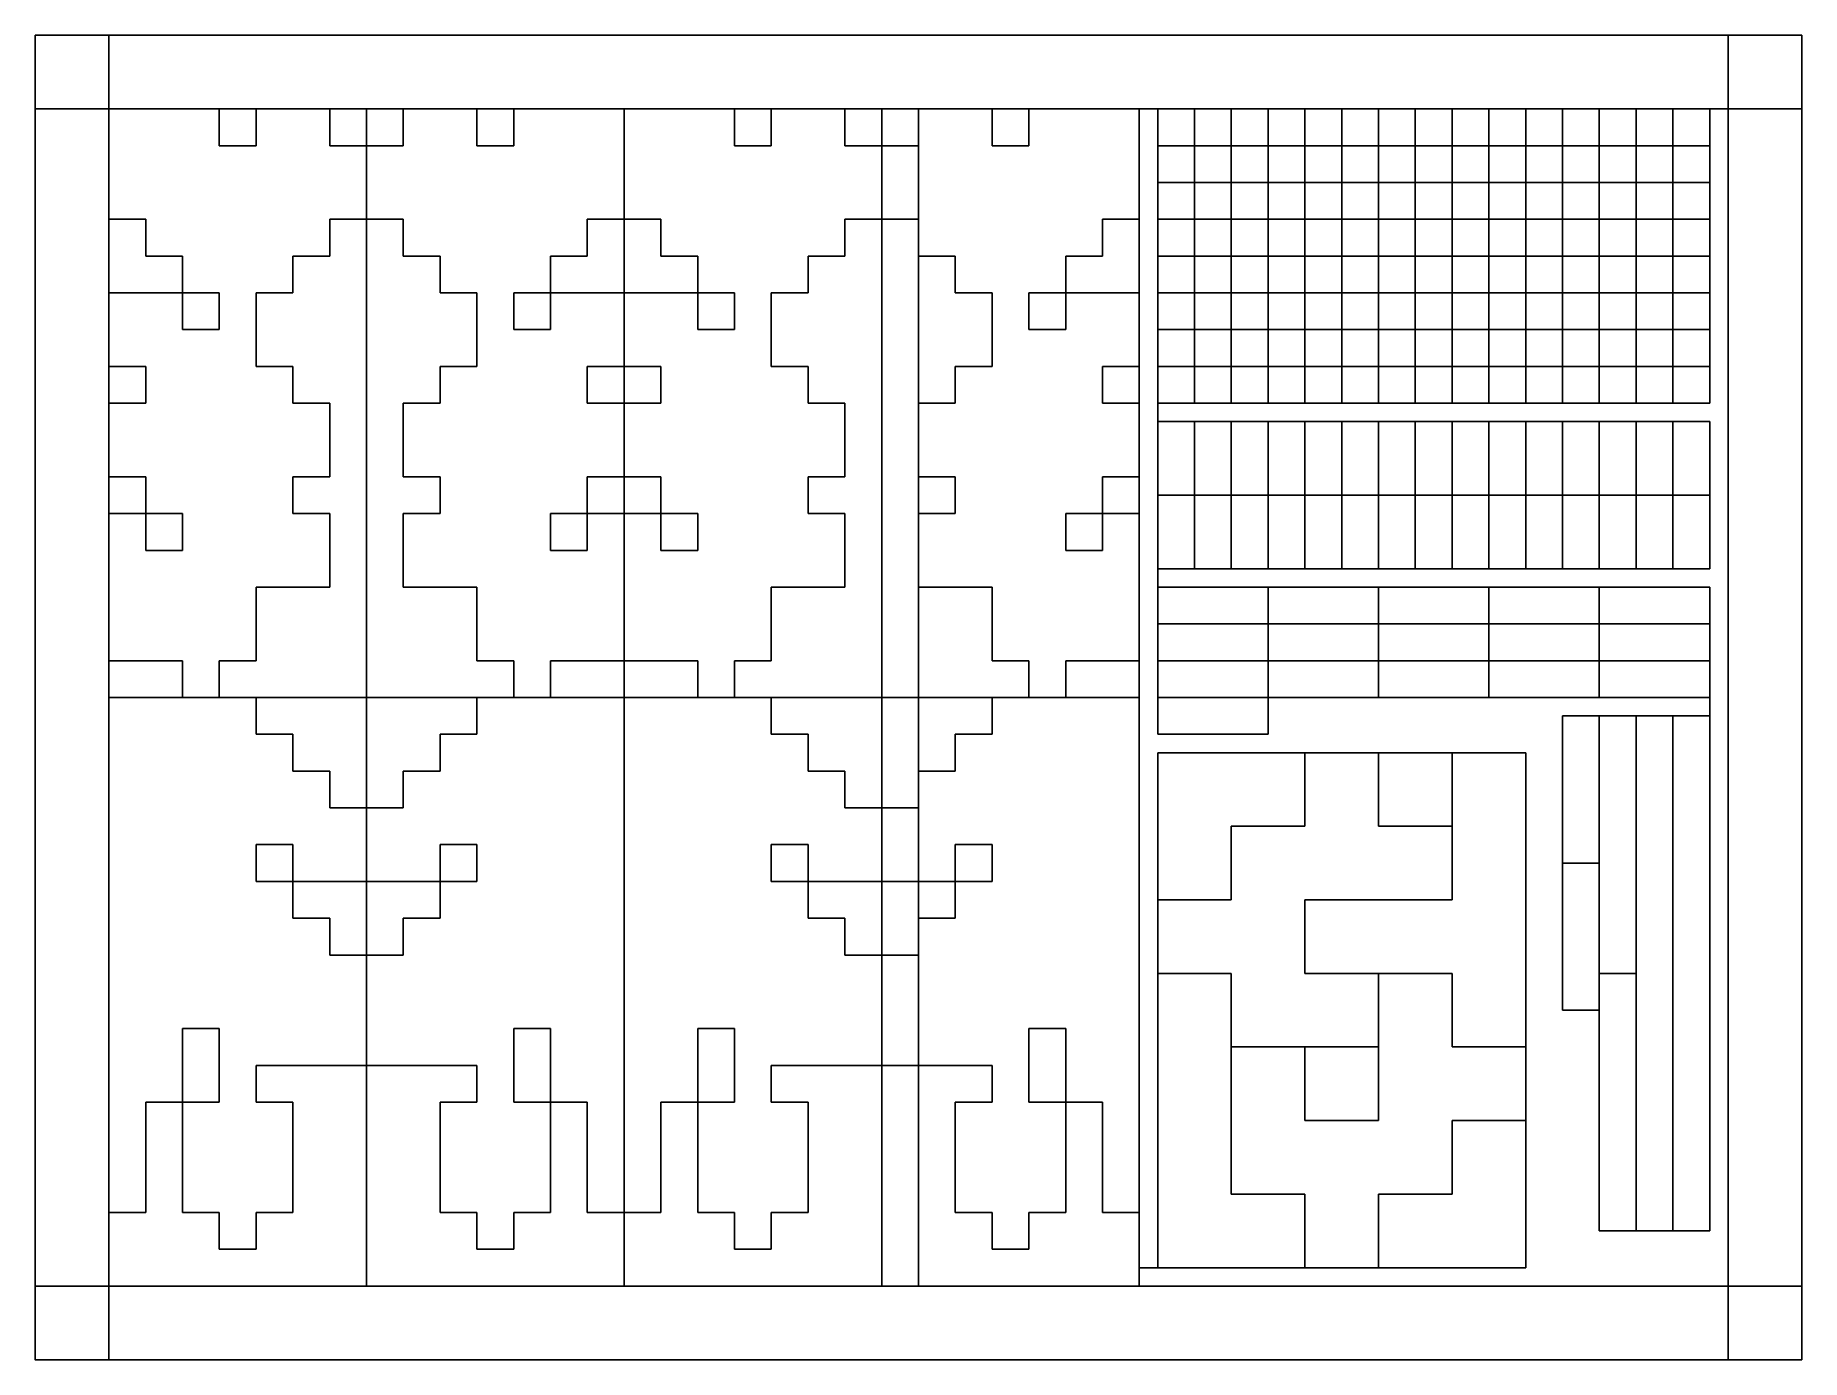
# Model space of a CAD drawing. Header units: centimetres. Extents: x 0 to 61, y 0 to 45.7.
import ezdxf

# ---------------------------------------------------------------- set-up
doc = ezdxf.new("R2010")
doc.units = ezdxf.units.CM
doc.header["$MEASUREMENT"] = 0
doc.layers.add('FinalGlowBerries v19_Sketch1', color=7, linetype='Continuous')

msp = doc.modelspace()

# ---------------------------------------------------------------- linework, layer by layer
at = {"layer": 'FinalGlowBerries v19_Sketch1'}
for p, q in [((0, 45.72), (60.96, 45.72)), ((0, 43.18), (0, 45.72)), ((0, 45.72), (2.54, 45.72)), ((0, 0), (0, 45.72)), ((0, 45.72), (0, 0)), ((60.96, 45.72), (0, 45.72)), ((2.54, 45.72), (2.54, 0)), ((60.96, 45.72), (58.42, 45.72)), ((58.42, 45.72), (58.42, 0)), ((60.96, 0), (60.96, 45.72)), ((60.96, 45.72), (60.96, 43.18)), ((60.96, 0), (60.96, 45.72)), ((60.96, 43.18), (0, 43.18)), ((2.54, 43.18), (6.35, 43.18)), ((2.54, 39.37), (2.54, 43.18)), ((6.35, 43.18), (6.35, 41.91)), ((7.62, 41.91), (7.62, 43.18)), ((7.62, 43.18), (10.16, 43.18)), ((10.16, 43.18), (10.16, 41.91)), ((11.43, 22.86), (11.43, 43.18)), ((15.24, 43.18), (12.7, 43.18)), ((12.7, 43.18), (12.7, 41.91)), ((15.24, 41.91), (15.24, 43.18)), ((20.32, 43.18), (16.51, 43.18)), ((16.51, 43.18), (16.51, 41.91)), ((20.32, 39.37), (20.32, 43.18)), ((20.32, 43.18), (20.32, 22.86)), ((20.32, 43.18), (24.13, 43.18)), ((20.32, 39.37), (20.32, 43.18)), ((24.13, 43.18), (24.13, 41.91)), ((25.4, 41.91), (25.4, 43.18)), ((25.4, 43.18), (27.94, 43.18)), ((27.94, 43.18), (27.94, 41.91)), ((29.21, 43.18), (29.21, 22.86)), ((30.48, 43.18), (30.48, 2.54)), ((33.02, 43.18), (30.48, 43.18)), ((30.48, 43.18), (30.48, 41.91)), ((33.02, 41.91), (33.02, 43.18)), ((38.1, 43.18), (34.29, 43.18)), ((34.29, 43.18), (34.29, 41.91)), ((38.1, 39.37), (38.1, 43.18)), ((38.1, 43.18), (38.1, 22.86)), ((38.1, 43.18), (38.735, 43.18)), ((40.005, 43.18), (38.735, 43.18)), ((38.735, 43.18), (38.735, 41.91)), ((40.005, 41.91), (40.005, 43.18)), ((40.005, 43.18), (40.005, 41.91)), ((41.275, 43.18), (40.005, 43.18)), ((42.545, 43.18), (41.275, 43.18)), ((41.275, 41.91), (41.275, 43.18)), ((41.275, 43.18), (41.275, 41.91)), ((42.545, 41.91), (42.545, 43.18)), ((42.545, 43.18), (42.545, 41.91)), ((43.815, 43.18), (42.545, 43.18)), ((43.815, 41.91), (43.815, 43.18)), ((45.085, 43.18), (43.815, 43.18)), ((43.815, 43.18), (43.815, 41.91)), ((45.085, 41.91), (45.085, 43.18)), ((45.085, 43.18), (45.085, 41.91)), ((46.355, 43.18), (45.085, 43.18)), ((46.355, 41.91), (46.355, 43.18)), ((46.355, 43.18), (46.355, 41.91)), ((47.625, 43.18), (46.355, 43.18)), ((48.895, 43.18), (47.625, 43.18)), ((47.625, 43.18), (47.625, 41.91)), ((47.625, 41.91), (47.625, 43.18)), ((48.895, 41.91), (48.895, 43.18)), ((48.895, 43.18), (48.895, 41.91)), ((50.165, 43.18), (48.895, 43.18)), ((50.165, 41.91), (50.165, 43.18)), ((51.435, 43.18), (50.165, 43.18)), ((50.165, 43.18), (50.165, 41.91)), ((51.435, 41.91), (51.435, 43.18)), ((52.705, 43.18), (51.435, 43.18)), ((51.435, 43.18), (51.435, 41.91)), ((52.705, 41.91), (52.705, 43.18)), ((53.975, 43.18), (52.705, 43.18)), ((52.705, 43.18), (52.705, 41.91)), ((55.245, 43.18), (53.975, 43.18)), ((53.975, 41.91), (53.975, 43.18)), ((53.975, 43.18), (53.975, 41.91)), ((56.515, 43.18), (55.245, 43.18)), ((55.245, 41.91), (55.245, 43.18)), ((55.245, 43.18), (55.245, 41.91)), ((56.515, 43.18), (56.515, 41.91)), ((57.785, 43.18), (56.515, 43.18)), ((56.515, 41.91), (56.515, 43.18)), ((57.785, 41.91), (57.785, 43.18)), ((6.35, 41.91), (7.62, 41.91)), ((10.16, 41.91), (11.43, 41.91)), ((11.43, 41.91), (11.43, 39.37)), ((12.7, 41.91), (11.43, 41.91)), ((11.43, 41.91), (11.43, 39.37)), ((16.51, 41.91), (15.24, 41.91)), ((24.13, 41.91), (25.4, 41.91)), ((27.94, 41.91), (29.21, 41.91)), ((29.21, 41.91), (29.21, 39.37)), ((29.21, 41.91), (29.21, 39.37)), ((30.48, 41.91), (29.21, 41.91)), ((34.29, 41.91), (33.02, 41.91)), ((38.735, 41.91), (40.005, 41.91)), ((40.005, 41.91), (38.735, 41.91)), ((38.735, 41.91), (38.735, 40.64)), ((40.005, 41.91), (41.275, 41.91)), ((40.005, 41.91), (40.005, 40.64)), ((40.005, 40.64), (40.005, 41.91)), ((41.275, 41.91), (40.005, 41.91)), ((41.275, 41.91), (42.545, 41.91)), ((41.275, 40.64), (41.275, 41.91)), ((41.275, 41.91), (41.275, 40.64)), ((42.545, 41.91), (41.275, 41.91)), ((42.545, 41.91), (43.815, 41.91)), ((43.815, 41.91), (42.545, 41.91)), ((42.545, 41.91), (42.545, 40.64)), ((42.545, 40.64), (42.545, 41.91)), ((43.815, 41.91), (45.085, 41.91)), ((45.085, 41.91), (43.815, 41.91)), ((43.815, 41.91), (43.815, 40.64)), ((43.815, 40.64), (43.815, 41.91)), ((45.085, 41.91), (46.355, 41.91)), ((45.085, 41.91), (45.085, 40.64)), ((45.085, 40.64), (45.085, 41.91)), ((46.355, 41.91), (45.085, 41.91)), ((46.355, 41.91), (47.625, 41.91)), ((46.355, 40.64), (46.355, 41.91)), ((46.355, 41.91), (46.355, 40.64)), ((47.625, 41.91), (46.355, 41.91)), ((47.625, 41.91), (48.895, 41.91)), ((47.625, 40.64), (47.625, 41.91)), ((47.625, 41.91), (47.625, 40.64)), ((48.895, 41.91), (47.625, 41.91)), ((48.895, 41.91), (50.165, 41.91)), ((48.895, 40.64), (48.895, 41.91)), ((48.895, 41.91), (48.895, 40.64)), ((50.165, 41.91), (48.895, 41.91)), ((50.165, 41.91), (51.435, 41.91)), ((51.435, 41.91), (50.165, 41.91)), ((50.165, 41.91), (50.165, 40.64)), ((50.165, 40.64), (50.165, 41.91)), ((51.435, 41.91), (52.705, 41.91)), ((52.705, 41.91), (51.435, 41.91)), ((51.435, 40.64), (51.435, 41.91)), ((51.435, 41.91), (51.435, 40.64)), ((52.705, 41.91), (53.975, 41.91)), ((52.705, 41.91), (52.705, 40.64)), ((53.975, 41.91), (52.705, 41.91)), ((52.705, 40.64), (52.705, 41.91)), ((53.975, 41.91), (55.245, 41.91)), ((53.975, 41.91), (53.975, 40.64)), ((55.245, 41.91), (53.975, 41.91)), ((53.975, 40.64), (53.975, 41.91)), ((55.245, 40.64), (55.245, 41.91)), ((55.245, 41.91), (55.245, 40.64)), ((56.515, 41.91), (55.245, 41.91)), ((55.245, 41.91), (56.515, 41.91)), ((57.785, 41.91), (56.515, 41.91)), ((56.515, 41.91), (56.515, 40.64)), ((56.515, 41.91), (57.785, 41.91)), ((56.515, 40.64), (56.515, 41.91)), ((57.785, 40.64), (57.785, 41.91)), ((38.735, 40.64), (40.005, 40.64)), ((38.735, 40.64), (38.735, 39.37)), ((40.005, 40.64), (38.735, 40.64)), ((40.005, 40.64), (41.275, 40.64)), ((40.005, 39.37), (40.005, 40.64)), ((41.275, 40.64), (40.005, 40.64)), ((40.005, 40.64), (40.005, 39.37)), ((41.275, 40.64), (42.545, 40.64)), ((41.275, 39.37), (41.275, 40.64)), ((41.275, 40.64), (41.275, 39.37)), ((42.545, 40.64), (41.275, 40.64)), ((42.545, 40.64), (43.815, 40.64)), ((42.545, 40.64), (42.545, 39.37)), ((42.545, 39.37), (42.545, 40.64)), ((43.815, 40.64), (42.545, 40.64)), ((43.815, 40.64), (45.085, 40.64)), ((43.815, 39.37), (43.815, 40.64)), ((45.085, 40.64), (43.815, 40.64)), ((43.815, 40.64), (43.815, 39.37)), ((45.085, 40.64), (46.355, 40.64)), ((45.085, 39.37), (45.085, 40.64)), ((45.085, 40.64), (45.085, 39.37)), ((46.355, 40.64), (45.085, 40.64)), ((46.355, 39.37), (46.355, 40.64)), ((46.355, 40.64), (47.625, 40.64)), ((46.355, 40.64), (46.355, 39.37)), ((47.625, 40.64), (46.355, 40.64)), ((47.625, 40.64), (48.895, 40.64)), ((47.625, 40.64), (47.625, 39.37)), ((48.895, 40.64), (47.625, 40.64)), ((47.625, 39.37), (47.625, 40.64)), ((48.895, 40.64), (50.165, 40.64)), ((48.895, 40.64), (48.895, 39.37)), ((48.895, 39.37), (48.895, 40.64)), ((50.165, 40.64), (48.895, 40.64)), ((50.165, 40.64), (51.435, 40.64)), ((51.435, 40.64), (50.165, 40.64)), ((50.165, 39.37), (50.165, 40.64)), ((50.165, 40.64), (50.165, 39.37)), ((51.435, 40.64), (51.435, 39.37)), ((51.435, 40.64), (52.705, 40.64)), ((52.705, 40.64), (51.435, 40.64)), ((51.435, 39.37), (51.435, 40.64)), ((53.975, 40.64), (52.705, 40.64)), ((52.705, 39.37), (52.705, 40.64)), ((52.705, 40.64), (53.975, 40.64)), ((52.705, 40.64), (52.705, 39.37)), ((53.975, 40.64), (55.245, 40.64)), ((55.245, 40.64), (53.975, 40.64)), ((53.975, 40.64), (53.975, 39.37)), ((53.975, 39.37), (53.975, 40.64)), ((55.245, 40.64), (56.515, 40.64)), ((55.245, 40.64), (55.245, 39.37)), ((56.515, 40.64), (55.245, 40.64)), ((55.245, 39.37), (55.245, 40.64)), ((56.515, 40.64), (57.785, 40.64)), ((57.785, 40.64), (56.515, 40.64)), ((56.515, 40.64), (56.515, 39.37)), ((56.515, 39.37), (56.515, 40.64)), ((57.785, 39.37), (57.785, 40.64)), ((3.81, 39.37), (2.54, 39.37)), ((3.81, 38.1), (3.81, 39.37)), ((11.43, 39.37), (10.16, 39.37)), ((10.16, 39.37), (10.16, 38.1)), ((11.43, 39.37), (12.7, 39.37)), ((12.7, 39.37), (12.7, 38.1)), ((19.05, 38.1), (19.05, 39.37)), ((19.05, 39.37), (20.32, 39.37)), ((21.59, 39.37), (20.32, 39.37)), ((21.59, 38.1), (21.59, 39.37)), ((27.94, 39.37), (27.94, 38.1)), ((29.21, 39.37), (27.94, 39.37)), ((29.21, 39.37), (30.48, 39.37)), ((30.48, 39.37), (30.48, 38.1)), ((36.83, 39.37), (38.1, 39.37)), ((36.83, 38.1), (36.83, 39.37)), ((38.735, 39.37), (40.005, 39.37)), ((40.005, 39.37), (38.735, 39.37)), ((38.735, 39.37), (38.735, 38.1)), ((40.005, 39.37), (41.275, 39.37)), ((40.005, 38.1), (40.005, 39.37)), ((40.005, 39.37), (40.005, 38.1)), ((41.275, 39.37), (40.005, 39.37)), ((41.275, 39.37), (42.545, 39.37)), ((41.275, 38.1), (41.275, 39.37)), ((41.275, 39.37), (41.275, 38.1)), ((42.545, 39.37), (41.275, 39.37)), ((42.545, 39.37), (43.815, 39.37)), ((42.545, 38.1), (42.545, 39.37)), ((43.815, 39.37), (42.545, 39.37)), ((42.545, 39.37), (42.545, 38.1)), ((43.815, 39.37), (45.085, 39.37)), ((45.085, 39.37), (43.815, 39.37)), ((43.815, 38.1), (43.815, 39.37)), ((43.815, 39.37), (43.815, 38.1)), ((45.085, 39.37), (46.355, 39.37)), ((46.355, 39.37), (45.085, 39.37)), ((45.085, 38.1), (45.085, 39.37)), ((45.085, 39.37), (45.085, 38.1)), ((46.355, 39.37), (47.625, 39.37)), ((46.355, 38.1), (46.355, 39.37)), ((46.355, 39.37), (46.355, 38.1)), ((47.625, 39.37), (46.355, 39.37)), ((47.625, 39.37), (48.895, 39.37)), ((48.895, 39.37), (47.625, 39.37)), ((47.625, 38.1), (47.625, 39.37)), ((47.625, 39.37), (47.625, 38.1)), ((48.895, 39.37), (50.165, 39.37)), ((48.895, 38.1), (48.895, 39.37)), ((48.895, 39.37), (48.895, 38.1)), ((50.165, 39.37), (48.895, 39.37)), ((50.165, 39.37), (50.165, 38.1)), ((50.165, 39.37), (51.435, 39.37)), ((50.165, 38.1), (50.165, 39.37)), ((51.435, 39.37), (50.165, 39.37)), ((52.705, 39.37), (51.435, 39.37)), ((51.435, 39.37), (51.435, 38.1)), ((51.435, 39.37), (52.705, 39.37)), ((51.435, 38.1), (51.435, 39.37)), ((52.705, 39.37), (53.975, 39.37)), ((53.975, 39.37), (52.705, 39.37)), ((52.705, 39.37), (52.705, 38.1)), ((52.705, 38.1), (52.705, 39.37)), ((53.975, 39.37), (55.245, 39.37)), ((53.975, 38.1), (53.975, 39.37)), ((53.975, 39.37), (53.975, 38.1)), ((55.245, 39.37), (53.975, 39.37)), ((55.245, 39.37), (56.515, 39.37)), ((55.245, 39.37), (55.245, 38.1)), ((56.515, 39.37), (55.245, 39.37)), ((55.245, 38.1), (55.245, 39.37)), ((56.515, 39.37), (57.785, 39.37)), ((56.515, 38.1), (56.515, 39.37)), ((56.515, 39.37), (56.515, 38.1)), ((57.785, 39.37), (56.515, 39.37)), ((57.785, 38.1), (57.785, 39.37)), ((5.08, 38.1), (3.81, 38.1)), ((5.08, 36.83), (5.08, 38.1)), ((10.16, 38.1), (8.89, 38.1)), ((8.89, 38.1), (8.89, 36.83)), ((12.7, 38.1), (13.97, 38.1)), ((13.97, 38.1), (13.97, 36.83)), ((17.78, 36.83), (17.78, 38.1)), ((17.78, 38.1), (19.05, 38.1)), ((22.86, 38.1), (21.59, 38.1)), ((22.86, 36.83), (22.86, 38.1)), ((27.94, 38.1), (26.67, 38.1)), ((26.67, 38.1), (26.67, 36.83)), ((30.48, 38.1), (31.75, 38.1)), ((31.75, 38.1), (31.75, 36.83)), ((35.56, 36.83), (35.56, 38.1)), ((35.56, 38.1), (36.83, 38.1)), ((38.735, 38.1), (40.005, 38.1)), ((40.005, 38.1), (38.735, 38.1)), ((38.735, 38.1), (38.735, 36.83)), ((40.005, 38.1), (41.275, 38.1)), ((40.005, 36.83), (40.005, 38.1)), ((41.275, 38.1), (40.005, 38.1)), ((40.005, 38.1), (40.005, 36.83)), ((41.275, 38.1), (42.545, 38.1)), ((42.545, 38.1), (41.275, 38.1)), ((41.275, 36.83), (41.275, 38.1)), ((41.275, 38.1), (41.275, 36.83)), ((42.545, 38.1), (43.815, 38.1)), ((43.815, 38.1), (42.545, 38.1)), ((42.545, 36.83), (42.545, 38.1)), ((42.545, 38.1), (42.545, 36.83)), ((43.815, 38.1), (45.085, 38.1)), ((43.815, 36.83), (43.815, 38.1)), ((45.085, 38.1), (43.815, 38.1)), ((43.815, 38.1), (43.815, 36.83)), ((45.085, 38.1), (46.355, 38.1)), ((45.085, 36.83), (45.085, 38.1)), ((45.085, 38.1), (45.085, 36.83)), ((46.355, 38.1), (45.085, 38.1)), ((46.355, 36.83), (46.355, 38.1)), ((46.355, 38.1), (47.625, 38.1)), ((46.355, 38.1), (46.355, 36.83)), ((47.625, 38.1), (46.355, 38.1)), ((47.625, 38.1), (48.895, 38.1)), ((48.895, 38.1), (47.625, 38.1)), ((47.625, 36.83), (47.625, 38.1)), ((47.625, 38.1), (47.625, 36.83)), ((48.895, 38.1), (48.895, 36.83)), ((48.895, 38.1), (50.165, 38.1)), ((50.165, 38.1), (48.895, 38.1)), ((48.895, 36.83), (48.895, 38.1)), ((51.435, 38.1), (50.165, 38.1)), ((50.165, 36.83), (50.165, 38.1)), ((50.165, 38.1), (51.435, 38.1)), ((50.165, 38.1), (50.165, 36.83)), ((51.435, 38.1), (52.705, 38.1)), ((52.705, 38.1), (51.435, 38.1)), ((51.435, 38.1), (51.435, 36.83)), ((51.435, 36.83), (51.435, 38.1)), ((52.705, 38.1), (53.975, 38.1)), ((52.705, 38.1), (52.705, 36.83)), ((53.975, 38.1), (52.705, 38.1)), ((52.705, 36.83), (52.705, 38.1)), ((53.975, 38.1), (55.245, 38.1)), ((55.245, 38.1), (53.975, 38.1)), ((53.975, 38.1), (53.975, 36.83)), ((53.975, 36.83), (53.975, 38.1)), ((55.245, 38.1), (56.515, 38.1)), ((55.245, 38.1), (55.245, 36.83)), ((56.515, 38.1), (55.245, 38.1)), ((55.245, 36.83), (55.245, 38.1)), ((56.515, 38.1), (57.785, 38.1)), ((56.515, 38.1), (56.515, 36.83)), ((57.785, 38.1), (56.515, 38.1)), ((56.515, 36.83), (56.515, 38.1)), ((57.785, 36.83), (57.785, 38.1)), ((2.54, 34.29), (2.54, 36.83)), ((2.54, 36.83), (5.08, 36.83)), ((5.08, 36.83), (5.08, 35.56)), ((6.35, 36.83), (5.08, 36.83)), ((6.35, 35.56), (6.35, 36.83)), ((8.89, 36.83), (7.62, 36.83)), ((7.62, 36.83), (7.62, 34.29)), ((13.97, 36.83), (15.24, 36.83)), ((15.24, 36.83), (15.24, 34.29)), ((16.51, 36.83), (17.78, 36.83)), ((16.51, 35.56), (16.51, 36.83)), ((20.32, 36.83), (17.78, 36.83)), ((17.78, 36.83), (17.78, 35.56)), ((20.32, 34.29), (20.32, 36.83)), ((20.32, 34.29), (20.32, 36.83)), ((20.32, 36.83), (22.86, 36.83)), ((22.86, 36.83), (22.86, 35.56)), ((24.13, 36.83), (22.86, 36.83)), ((24.13, 35.56), (24.13, 36.83)), ((26.67, 36.83), (25.4, 36.83)), ((25.4, 36.83), (25.4, 34.29)), ((31.75, 36.83), (33.02, 36.83)), ((33.02, 36.83), (33.02, 34.29)), ((34.29, 35.56), (34.29, 36.83)), ((34.29, 36.83), (35.56, 36.83)), ((38.1, 36.83), (35.56, 36.83)), ((35.56, 36.83), (35.56, 35.56)), ((38.1, 34.29), (38.1, 36.83)), ((38.735, 36.83), (40.005, 36.83)), ((38.735, 36.83), (38.735, 35.56)), ((40.005, 36.83), (38.735, 36.83)), ((40.005, 36.83), (41.275, 36.83)), ((41.275, 36.83), (40.005, 36.83)), ((40.005, 36.83), (40.005, 35.56)), ((40.005, 35.56), (40.005, 36.83)), ((41.275, 36.83), (42.545, 36.83)), ((41.275, 35.56), (41.275, 36.83)), ((42.545, 36.83), (41.275, 36.83)), ((41.275, 36.83), (41.275, 35.56)), ((42.545, 36.83), (43.815, 36.83)), ((42.545, 35.56), (42.545, 36.83)), ((42.545, 36.83), (42.545, 35.56)), ((43.815, 36.83), (42.545, 36.83)), ((43.815, 36.83), (45.085, 36.83)), ((43.815, 35.56), (43.815, 36.83)), ((43.815, 36.83), (43.815, 35.56)), ((45.085, 36.83), (43.815, 36.83)), ((45.085, 36.83), (46.355, 36.83)), ((46.355, 36.83), (45.085, 36.83)), ((45.085, 35.56), (45.085, 36.83)), ((45.085, 36.83), (45.085, 35.56)), ((46.355, 35.56), (46.355, 36.83)), ((46.355, 36.83), (47.625, 36.83)), ((47.625, 36.83), (46.355, 36.83)), ((46.355, 36.83), (46.355, 35.56)), ((47.625, 36.83), (48.895, 36.83)), ((47.625, 36.83), (47.625, 35.56)), ((48.895, 36.83), (47.625, 36.83)), ((47.625, 35.56), (47.625, 36.83)), ((48.895, 36.83), (50.165, 36.83)), ((48.895, 36.83), (48.895, 35.56)), ((50.165, 36.83), (48.895, 36.83)), ((48.895, 35.56), (48.895, 36.83)), ((50.165, 36.83), (51.435, 36.83)), ((50.165, 36.83), (50.165, 35.56)), ((51.435, 36.83), (50.165, 36.83)), ((50.165, 35.56), (50.165, 36.83)), ((51.435, 36.83), (52.705, 36.83)), ((51.435, 36.83), (51.435, 35.56)), ((52.705, 36.83), (51.435, 36.83)), ((51.435, 35.56), (51.435, 36.83)), ((52.705, 36.83), (53.975, 36.83)), ((52.705, 35.56), (52.705, 36.83)), ((53.975, 36.83), (52.705, 36.83)), ((52.705, 36.83), (52.705, 35.56)), ((53.975, 36.83), (55.245, 36.83)), ((55.245, 36.83), (53.975, 36.83)), ((53.975, 36.83), (53.975, 35.56)), ((53.975, 35.56), (53.975, 36.83)), ((55.245, 36.83), (56.515, 36.83)), ((56.515, 36.83), (55.245, 36.83)), ((55.245, 35.56), (55.245, 36.83)), ((55.245, 36.83), (55.245, 35.56)), ((56.515, 36.83), (57.785, 36.83)), ((56.515, 35.56), (56.515, 36.83)), ((56.515, 36.83), (56.515, 35.56)), ((57.785, 36.83), (56.515, 36.83)), ((57.785, 35.56), (57.785, 36.83)), ((5.08, 35.56), (6.35, 35.56)), ((17.78, 35.56), (16.51, 35.56)), ((22.86, 35.56), (24.13, 35.56)), ((35.56, 35.56), (34.29, 35.56)), ((38.735, 35.56), (40.005, 35.56)), ((38.735, 35.56), (38.735, 34.29)), ((40.005, 35.56), (38.735, 35.56)), ((40.005, 35.56), (41.275, 35.56)), ((40.005, 35.56), (40.005, 34.29)), ((41.275, 35.56), (40.005, 35.56)), ((40.005, 34.29), (40.005, 35.56)), ((41.275, 35.56), (42.545, 35.56)), ((42.545, 35.56), (41.275, 35.56)), ((41.275, 34.29), (41.275, 35.56)), ((41.275, 35.56), (41.275, 34.29)), ((42.545, 35.56), (43.815, 35.56)), ((43.815, 35.56), (42.545, 35.56)), ((42.545, 34.29), (42.545, 35.56)), ((42.545, 35.56), (42.545, 34.29)), ((43.815, 35.56), (45.085, 35.56)), ((43.815, 35.56), (43.815, 34.29)), ((45.085, 35.56), (43.815, 35.56)), ((43.815, 34.29), (43.815, 35.56)), ((45.085, 35.56), (46.355, 35.56)), ((45.085, 35.56), (45.085, 34.29)), ((45.085, 34.29), (45.085, 35.56)), ((46.355, 35.56), (45.085, 35.56)), ((46.355, 34.29), (46.355, 35.56)), ((46.355, 35.56), (46.355, 34.29)), ((46.355, 35.56), (47.625, 35.56)), ((47.625, 35.56), (46.355, 35.56)), ((47.625, 35.56), (48.895, 35.56)), ((47.625, 35.56), (47.625, 34.29)), ((48.895, 35.56), (47.625, 35.56)), ((47.625, 34.29), (47.625, 35.56)), ((48.895, 35.56), (50.165, 35.56)), ((48.895, 35.56), (48.895, 34.29)), ((50.165, 35.56), (48.895, 35.56)), ((48.895, 34.29), (48.895, 35.56)), ((50.165, 35.56), (51.435, 35.56)), ((51.435, 35.56), (50.165, 35.56)), ((50.165, 34.29), (50.165, 35.56)), ((50.165, 35.56), (50.165, 34.29)), ((51.435, 35.56), (52.705, 35.56)), ((51.435, 34.29), (51.435, 35.56)), ((52.705, 35.56), (51.435, 35.56)), ((51.435, 35.56), (51.435, 34.29)), ((52.705, 35.56), (53.975, 35.56)), ((52.705, 35.56), (52.705, 34.29)), ((53.975, 35.56), (52.705, 35.56)), ((52.705, 34.29), (52.705, 35.56)), ((53.975, 35.56), (55.245, 35.56)), ((53.975, 34.29), (53.975, 35.56)), ((55.245, 35.56), (53.975, 35.56)), ((53.975, 35.56), (53.975, 34.29)), ((55.245, 35.56), (56.515, 35.56)), ((55.245, 34.29), (55.245, 35.56)), ((55.245, 35.56), (55.245, 34.29)), ((56.515, 35.56), (55.245, 35.56)), ((56.515, 35.56), (57.785, 35.56)), ((57.785, 35.56), (56.515, 35.56)), ((56.515, 34.29), (56.515, 35.56)), ((56.515, 35.56), (56.515, 34.29)), ((57.785, 34.29), (57.785, 35.56)), ((3.81, 34.29), (2.54, 34.29)), ((3.81, 33.02), (3.81, 34.29)), ((7.62, 34.29), (8.89, 34.29)), ((8.89, 34.29), (8.89, 33.02)), ((13.97, 34.29), (13.97, 33.02)), ((15.24, 34.29), (13.97, 34.29)), ((19.05, 33.02), (19.05, 34.29)), ((19.05, 34.29), (20.32, 34.29)), ((21.59, 34.29), (20.32, 34.29)), ((21.59, 33.02), (21.59, 34.29)), ((25.4, 34.29), (26.67, 34.29)), ((26.67, 34.29), (26.67, 33.02)), ((31.75, 34.29), (31.75, 33.02)), ((33.02, 34.29), (31.75, 34.29)), ((36.83, 33.02), (36.83, 34.29)), ((36.83, 34.29), (38.1, 34.29)), ((38.735, 34.29), (40.005, 34.29)), ((40.005, 34.29), (38.735, 34.29)), ((38.735, 34.29), (38.735, 33.02)), ((40.005, 34.29), (41.275, 34.29)), ((40.005, 33.02), (40.005, 34.29)), ((40.005, 34.29), (40.005, 33.02)), ((41.275, 34.29), (40.005, 34.29)), ((41.275, 34.29), (42.545, 34.29)), ((41.275, 33.02), (41.275, 34.29)), ((41.275, 34.29), (41.275, 33.02)), ((42.545, 34.29), (41.275, 34.29)), ((42.545, 34.29), (43.815, 34.29)), ((42.545, 34.29), (42.545, 33.02)), ((42.545, 33.02), (42.545, 34.29)), ((43.815, 34.29), (42.545, 34.29)), ((43.815, 34.29), (45.085, 34.29)), ((43.815, 33.02), (43.815, 34.29)), ((45.085, 34.29), (43.815, 34.29)), ((43.815, 34.29), (43.815, 33.02)), ((45.085, 34.29), (46.355, 34.29)), ((45.085, 34.29), (45.085, 33.02)), ((45.085, 33.02), (45.085, 34.29)), ((46.355, 34.29), (45.085, 34.29)), ((47.625, 34.29), (46.355, 34.29)), ((46.355, 34.29), (46.355, 33.02)), ((46.355, 34.29), (47.625, 34.29)), ((46.355, 33.02), (46.355, 34.29)), ((47.625, 34.29), (48.895, 34.29)), ((48.895, 34.29), (47.625, 34.29)), ((47.625, 34.29), (47.625, 33.02)), ((47.625, 33.02), (47.625, 34.29)), ((48.895, 34.29), (50.165, 34.29)), ((48.895, 33.02), (48.895, 34.29)), ((48.895, 34.29), (48.895, 33.02)), ((50.165, 34.29), (48.895, 34.29)), ((50.165, 34.29), (51.435, 34.29)), ((50.165, 34.29), (50.165, 33.02)), ((51.435, 34.29), (50.165, 34.29)), ((50.165, 33.02), (50.165, 34.29)), ((51.435, 34.29), (52.705, 34.29)), ((51.435, 33.02), (51.435, 34.29)), ((51.435, 34.29), (51.435, 33.02)), ((52.705, 34.29), (51.435, 34.29)), ((52.705, 34.29), (53.975, 34.29)), ((53.975, 34.29), (52.705, 34.29)), ((52.705, 33.02), (52.705, 34.29)), ((52.705, 34.29), (52.705, 33.02)), ((53.975, 34.29), (55.245, 34.29)), ((55.245, 34.29), (53.975, 34.29)), ((53.975, 33.02), (53.975, 34.29)), ((53.975, 34.29), (53.975, 33.02)), ((55.245, 34.29), (56.515, 34.29)), ((56.515, 34.29), (55.245, 34.29)), ((55.245, 33.02), (55.245, 34.29)), ((55.245, 34.29), (55.245, 33.02)), ((56.515, 34.29), (57.785, 34.29)), ((56.515, 33.02), (56.515, 34.29)), ((56.515, 34.29), (56.515, 33.02)), ((57.785, 34.29), (56.515, 34.29)), ((57.785, 33.02), (57.785, 34.29)), ((2.54, 30.48), (2.54, 33.02)), ((2.54, 33.02), (3.81, 33.02)), ((8.89, 33.02), (10.16, 33.02)), ((10.16, 33.02), (10.16, 30.48)), ((12.7, 33.02), (12.7, 30.48)), ((13.97, 33.02), (12.7, 33.02)), ((20.32, 33.02), (19.05, 33.02)), ((20.32, 30.48), (20.32, 33.02)), ((20.32, 30.48), (20.32, 33.02)), ((20.32, 33.02), (21.59, 33.02)), ((26.67, 33.02), (27.94, 33.02)), ((27.94, 33.02), (27.94, 30.48)), ((31.75, 33.02), (30.48, 33.02)), ((30.48, 33.02), (30.48, 30.48)), ((38.1, 33.02), (36.83, 33.02)), ((38.1, 30.48), (38.1, 33.02)), ((38.735, 33.02), (38.735, 32.385)), ((38.735, 33.02), (40.005, 33.02)), ((40.005, 33.02), (41.275, 33.02)), ((41.275, 33.02), (42.545, 33.02)), ((42.545, 33.02), (43.815, 33.02)), ((43.815, 33.02), (45.085, 33.02)), ((45.085, 33.02), (46.355, 33.02)), ((46.355, 33.02), (47.625, 33.02)), ((47.625, 33.02), (48.895, 33.02)), ((48.895, 33.02), (50.165, 33.02)), ((50.165, 33.02), (51.435, 33.02)), ((51.435, 33.02), (52.705, 33.02)), ((52.705, 33.02), (53.975, 33.02)), ((53.975, 33.02), (55.245, 33.02)), ((55.245, 33.02), (56.515, 33.02)), ((56.515, 33.02), (57.785, 33.02)), ((38.735, 32.385), (38.735, 29.845)), ((40.005, 32.385), (38.735, 32.385)), ((41.275, 32.385), (40.005, 32.385)), ((40.005, 32.385), (40.005, 29.845)), ((40.005, 29.845), (40.005, 32.385)), ((41.275, 32.385), (41.275, 29.845)), ((42.545, 32.385), (41.275, 32.385)), ((41.275, 29.845), (41.275, 32.385)), ((42.545, 29.845), (42.545, 32.385)), ((42.545, 32.385), (42.545, 29.845)), ((43.815, 32.385), (42.545, 32.385)), ((43.815, 32.385), (43.815, 29.845)), ((43.815, 29.845), (43.815, 32.385)), ((45.085, 32.385), (43.815, 32.385)), ((45.085, 29.845), (45.085, 32.385)), ((46.355, 32.385), (45.085, 32.385)), ((45.085, 32.385), (45.085, 29.845)), ((46.355, 29.845), (46.355, 32.385)), ((46.355, 32.385), (46.355, 29.845)), ((47.625, 32.385), (46.355, 32.385)), ((47.625, 32.385), (47.625, 29.845)), ((47.625, 29.845), (47.625, 32.385)), ((48.895, 32.385), (47.625, 32.385)), ((48.895, 32.385), (48.895, 29.845)), ((50.165, 32.385), (48.895, 32.385)), ((48.895, 29.845), (48.895, 32.385)), ((51.435, 32.385), (50.165, 32.385)), ((50.165, 32.385), (50.165, 29.845)), ((50.165, 29.845), (50.165, 32.385)), ((51.435, 32.385), (51.435, 29.845)), ((51.435, 29.845), (51.435, 32.385)), ((52.705, 32.385), (51.435, 32.385)), ((52.705, 29.845), (52.705, 32.385)), ((52.705, 32.385), (52.705, 29.845)), ((53.975, 32.385), (52.705, 32.385)), ((55.245, 32.385), (53.975, 32.385)), ((53.975, 29.845), (53.975, 32.385)), ((53.975, 32.385), (53.975, 29.845)), ((55.245, 29.845), (55.245, 32.385)), ((55.245, 32.385), (55.245, 29.845)), ((56.515, 32.385), (55.245, 32.385)), ((56.515, 29.845), (56.515, 32.385)), ((56.515, 32.385), (56.515, 29.845)), ((57.785, 32.385), (56.515, 32.385)), ((57.785, 29.845), (57.785, 32.385)), ((3.81, 30.48), (2.54, 30.48)), ((3.81, 29.21), (3.81, 30.48)), ((19.05, 30.48), (20.32, 30.48)), ((19.05, 29.21), (19.05, 30.48)), ((21.59, 30.48), (20.32, 30.48)), ((21.59, 29.21), (21.59, 30.48)), ((36.83, 30.48), (38.1, 30.48)), ((36.83, 29.21), (36.83, 30.48)), ((10.16, 30.48), (8.89, 30.48)), ((8.89, 30.48), (8.89, 29.21)), ((12.7, 30.48), (13.97, 30.48)), ((13.97, 30.48), (13.97, 29.21)), ((26.67, 30.48), (26.67, 29.21)), ((27.94, 30.48), (26.67, 30.48)), ((30.48, 30.48), (31.75, 30.48)), ((31.75, 30.48), (31.75, 29.21)), ((40.005, 29.845), (38.735, 29.845)), ((38.735, 29.845), (40.005, 29.845)), ((38.735, 29.845), (38.735, 27.305)), ((40.005, 27.305), (40.005, 29.845)), ((40.005, 29.845), (41.275, 29.845)), ((41.275, 29.845), (40.005, 29.845)), ((40.005, 29.845), (40.005, 27.305)), ((41.275, 29.845), (42.545, 29.845)), ((42.545, 29.845), (41.275, 29.845)), ((41.275, 27.305), (41.275, 29.845)), ((41.275, 29.845), (41.275, 27.305)), ((42.545, 29.845), (43.815, 29.845)), ((43.815, 29.845), (42.545, 29.845)), ((42.545, 27.305), (42.545, 29.845)), ((42.545, 29.845), (42.545, 27.305)), ((43.815, 29.845), (45.085, 29.845)), ((45.085, 29.845), (43.815, 29.845)), ((43.815, 27.305), (43.815, 29.845)), ((43.815, 29.845), (43.815, 27.305)), ((45.085, 29.845), (46.355, 29.845)), ((46.355, 29.845), (45.085, 29.845)), ((45.085, 29.845), (45.085, 27.305)), ((45.085, 27.305), (45.085, 29.845)), ((46.355, 29.845), (47.625, 29.845)), ((47.625, 29.845), (46.355, 29.845)), ((46.355, 29.845), (46.355, 27.305)), ((46.355, 27.305), (46.355, 29.845)), ((47.625, 29.845), (48.895, 29.845)), ((47.625, 27.305), (47.625, 29.845)), ((48.895, 29.845), (47.625, 29.845)), ((47.625, 29.845), (47.625, 27.305)), ((48.895, 29.845), (50.165, 29.845)), ((48.895, 27.305), (48.895, 29.845)), ((48.895, 29.845), (48.895, 27.305)), ((50.165, 29.845), (48.895, 29.845)), ((50.165, 29.845), (51.435, 29.845)), ((50.165, 29.845), (50.165, 27.305)), ((51.435, 29.845), (50.165, 29.845)), ((50.165, 27.305), (50.165, 29.845)), ((51.435, 29.845), (52.705, 29.845)), ((51.435, 29.845), (51.435, 27.305)), ((52.705, 29.845), (51.435, 29.845)), ((51.435, 27.305), (51.435, 29.845)), ((52.705, 29.845), (53.975, 29.845)), ((52.705, 29.845), (52.705, 27.305)), ((53.975, 29.845), (52.705, 29.845)), ((52.705, 27.305), (52.705, 29.845)), ((53.975, 29.845), (55.245, 29.845)), ((53.975, 27.305), (53.975, 29.845)), ((53.975, 29.845), (53.975, 27.305)), ((55.245, 29.845), (53.975, 29.845)), ((55.245, 29.845), (56.515, 29.845)), ((56.515, 29.845), (55.245, 29.845)), ((55.245, 29.845), (55.245, 27.305)), ((55.245, 27.305), (55.245, 29.845)), ((56.515, 29.845), (57.785, 29.845)), ((56.515, 29.845), (56.515, 27.305)), ((56.515, 27.305), (56.515, 29.845)), ((57.785, 29.845), (56.515, 29.845)), ((57.785, 27.305), (57.785, 29.845)), ((2.54, 29.21), (3.81, 29.21)), ((2.54, 24.13), (2.54, 29.21)), ((3.81, 29.21), (3.81, 27.94)), ((5.08, 29.21), (3.81, 29.21)), ((5.08, 27.94), (5.08, 29.21)), ((8.89, 29.21), (10.16, 29.21)), ((10.16, 29.21), (10.16, 26.67)), ((12.7, 29.21), (12.7, 26.67)), ((13.97, 29.21), (12.7, 29.21)), ((17.78, 27.94), (17.78, 29.21)), ((17.78, 29.21), (19.05, 29.21)), ((19.05, 29.21), (19.05, 27.94)), ((20.32, 29.21), (19.05, 29.21)), ((20.32, 24.13), (20.32, 29.21)), ((20.32, 24.13), (20.32, 29.21)), ((20.32, 29.21), (21.59, 29.21)), ((22.86, 29.21), (21.59, 29.21)), ((21.59, 29.21), (21.59, 27.94)), ((22.86, 27.94), (22.86, 29.21)), ((26.67, 29.21), (27.94, 29.21)), ((27.94, 29.21), (27.94, 26.67)), ((30.48, 29.21), (30.48, 26.67)), ((31.75, 29.21), (30.48, 29.21)), ((35.56, 29.21), (36.83, 29.21)), ((35.56, 27.94), (35.56, 29.21)), ((38.1, 29.21), (36.83, 29.21)), ((36.83, 29.21), (36.83, 27.94)), ((38.1, 24.13), (38.1, 29.21)), ((3.81, 27.94), (5.08, 27.94)), ((19.05, 27.94), (17.78, 27.94)), ((21.59, 27.94), (22.86, 27.94)), ((36.83, 27.94), (35.56, 27.94)), ((38.735, 27.305), (40.005, 27.305)), ((38.735, 27.305), (38.735, 26.67)), ((40.005, 27.305), (41.275, 27.305)), ((41.275, 27.305), (42.545, 27.305)), ((42.545, 27.305), (43.815, 27.305)), ((43.815, 27.305), (45.085, 27.305)), ((45.085, 27.305), (46.355, 27.305)), ((46.355, 27.305), (47.625, 27.305)), ((47.625, 27.305), (48.895, 27.305)), ((48.895, 27.305), (50.165, 27.305)), ((50.165, 27.305), (51.435, 27.305)), ((51.435, 27.305), (52.705, 27.305)), ((52.705, 27.305), (53.975, 27.305)), ((53.975, 27.305), (55.245, 27.305)), ((55.245, 27.305), (56.515, 27.305)), ((56.515, 27.305), (57.785, 27.305)), ((10.16, 26.67), (7.62, 26.67)), ((7.62, 26.67), (7.62, 24.13)), ((12.7, 26.67), (15.24, 26.67)), ((15.24, 26.67), (15.24, 24.13)), ((25.4, 26.67), (25.4, 24.13)), ((27.94, 26.67), (25.4, 26.67)), ((30.48, 26.67), (33.02, 26.67)), ((33.02, 26.67), (33.02, 24.13)), ((38.735, 26.67), (42.545, 26.67)), ((38.735, 25.4), (38.735, 26.67)), ((42.545, 26.67), (42.545, 25.4)), ((42.545, 25.4), (42.545, 26.67)), ((42.545, 26.67), (46.355, 26.67)), ((46.355, 26.67), (46.355, 25.4)), ((46.355, 25.4), (46.355, 26.67)), ((46.355, 26.67), (50.165, 26.67)), ((50.165, 26.67), (50.165, 25.4)), ((50.165, 25.4), (50.165, 26.67)), ((50.165, 26.67), (53.975, 26.67)), ((53.975, 26.67), (53.975, 25.4)), ((53.975, 25.4), (53.975, 26.67)), ((53.975, 26.67), (57.785, 26.67)), ((57.785, 26.67), (57.785, 25.4)), ((42.545, 25.4), (38.735, 25.4)), ((38.735, 24.13), (38.735, 25.4)), ((38.735, 25.4), (42.545, 25.4)), ((46.355, 25.4), (42.545, 25.4)), ((42.545, 24.13), (42.545, 25.4)), ((42.545, 25.4), (46.355, 25.4)), ((42.545, 25.4), (42.545, 24.13)), ((50.165, 25.4), (46.355, 25.4)), ((46.355, 24.13), (46.355, 25.4)), ((46.355, 25.4), (50.165, 25.4)), ((46.355, 25.4), (46.355, 24.13)), ((50.165, 25.4), (50.165, 24.13)), ((50.165, 25.4), (53.975, 25.4)), ((53.975, 25.4), (50.165, 25.4)), ((50.165, 24.13), (50.165, 25.4)), ((53.975, 25.4), (57.785, 25.4)), ((53.975, 24.13), (53.975, 25.4)), ((53.975, 25.4), (53.975, 24.13)), ((57.785, 25.4), (53.975, 25.4)), ((57.785, 25.4), (57.785, 24.13)), ((5.08, 24.13), (2.54, 24.13)), ((5.08, 22.86), (5.08, 24.13)), ((7.62, 24.13), (6.35, 24.13)), ((6.35, 24.13), (6.35, 22.86)), ((15.24, 24.13), (16.51, 24.13)), ((16.51, 24.13), (16.51, 22.86)), ((17.78, 24.13), (20.32, 24.13)), ((17.78, 22.86), (17.78, 24.13)), ((22.86, 24.13), (20.32, 24.13)), ((22.86, 22.86), (22.86, 24.13)), ((25.4, 24.13), (24.13, 24.13)), ((24.13, 24.13), (24.13, 22.86)), ((33.02, 24.13), (34.29, 24.13)), ((34.29, 24.13), (34.29, 22.86)), ((35.56, 24.13), (38.1, 24.13)), ((35.56, 22.86), (35.56, 24.13)), ((42.545, 24.13), (38.735, 24.13)), ((38.735, 22.86), (38.735, 24.13)), ((38.735, 24.13), (42.545, 24.13)), ((42.545, 24.13), (46.355, 24.13)), ((42.545, 24.13), (42.545, 22.86)), ((46.355, 24.13), (42.545, 24.13)), ((42.545, 22.86), (42.545, 24.13)), ((46.355, 24.13), (50.165, 24.13)), ((50.165, 24.13), (46.355, 24.13)), ((46.355, 22.86), (46.355, 24.13)), ((46.355, 24.13), (46.355, 22.86)), ((50.165, 24.13), (50.165, 22.86)), ((53.975, 24.13), (50.165, 24.13)), ((50.165, 24.13), (53.975, 24.13)), ((50.165, 22.86), (50.165, 24.13)), ((53.975, 22.86), (53.975, 24.13)), ((53.975, 24.13), (57.785, 24.13)), ((53.975, 24.13), (53.975, 22.86)), ((57.785, 24.13), (53.975, 24.13)), ((57.785, 24.13), (57.785, 22.86)), ((30.48, 22.86), (2.54, 22.86)), ((2.54, 22.86), (11.43, 22.86)), ((2.54, 5.08), (2.54, 22.86)), ((2.54, 22.86), (7.62, 22.86)), ((6.35, 22.86), (5.08, 22.86)), ((7.62, 22.86), (7.62, 21.59)), ((11.43, 22.86), (11.43, 2.54)), ((20.32, 22.86), (15.24, 22.86)), ((15.24, 22.86), (15.24, 21.59)), ((16.51, 22.86), (17.78, 22.86)), ((20.32, 5.08), (20.32, 22.86)), ((20.32, 22.86), (25.4, 22.86)), ((20.32, 5.08), (20.32, 22.86)), ((20.32, 22.86), (20.32, 2.54)), ((24.13, 22.86), (22.86, 22.86)), ((25.4, 22.86), (25.4, 21.59)), ((29.21, 22.86), (29.21, 2.54)), ((38.1, 22.86), (30.48, 22.86)), ((33.02, 22.86), (33.02, 21.59)), ((38.1, 22.86), (33.02, 22.86)), ((34.29, 22.86), (35.56, 22.86)), ((38.1, 5.08), (38.1, 22.86)), ((38.1, 22.86), (38.1, 2.54)), ((38.735, 22.86), (42.545, 22.86)), ((38.735, 21.59), (38.735, 22.86)), ((42.545, 22.86), (38.735, 22.86)), ((46.355, 22.86), (42.545, 22.86)), ((42.545, 22.86), (42.545, 21.59)), ((50.165, 22.86), (46.355, 22.86)), ((53.975, 22.86), (50.165, 22.86)), ((57.785, 22.86), (53.975, 22.86)), ((57.785, 22.86), (57.785, 22.225)), ((53.975, 22.225), (52.705, 22.225)), ((52.705, 22.225), (52.705, 17.145)), ((53.975, 22.225), (53.975, 13.335)), ((55.245, 22.225), (53.975, 22.225)), ((53.975, 17.145), (53.975, 22.225)), ((56.515, 22.225), (55.245, 22.225)), ((55.245, 13.335), (55.245, 22.225)), ((55.245, 22.225), (55.245, 4.445)), ((57.785, 22.225), (56.515, 22.225)), ((56.515, 22.225), (56.515, 4.445)), ((56.515, 4.445), (56.515, 22.225)), ((57.785, 4.445), (57.785, 22.225)), ((7.62, 21.59), (8.89, 21.59)), ((8.89, 21.59), (8.89, 20.32)), ((15.24, 21.59), (13.97, 21.59)), ((13.97, 21.59), (13.97, 20.32)), ((25.4, 21.59), (26.67, 21.59)), ((26.67, 21.59), (26.67, 20.32)), ((33.02, 21.59), (31.75, 21.59)), ((31.75, 21.59), (31.75, 20.32)), ((42.545, 21.59), (38.735, 21.59)), ((38.735, 20.955), (51.435, 20.955)), ((38.735, 3.175), (38.735, 20.955)), ((38.735, 20.955), (43.815, 20.955)), ((43.815, 18.415), (43.815, 20.955)), ((43.815, 20.955), (46.355, 20.955)), ((46.355, 18.415), (46.355, 20.955)), ((46.355, 20.955), (48.895, 20.955)), ((48.895, 20.955), (48.895, 18.415)), ((51.435, 20.955), (51.435, 3.175)), ((8.89, 20.32), (10.16, 20.32)), ((10.16, 20.32), (10.16, 19.05)), ((13.97, 20.32), (12.7, 20.32)), ((12.7, 20.32), (12.7, 19.05)), ((26.67, 20.32), (27.94, 20.32)), ((27.94, 20.32), (27.94, 19.05)), ((31.75, 20.32), (30.48, 20.32)), ((30.48, 20.32), (30.48, 19.05)), ((10.16, 19.05), (11.43, 19.05)), ((11.43, 19.05), (11.43, 16.51)), ((12.7, 19.05), (11.43, 19.05)), ((11.43, 19.05), (11.43, 16.51)), ((27.94, 19.05), (29.21, 19.05)), ((29.21, 19.05), (29.21, 16.51)), ((29.21, 19.05), (29.21, 16.51)), ((30.48, 19.05), (29.21, 19.05)), ((41.275, 15.875), (41.275, 18.415)), ((41.275, 18.415), (43.815, 18.415)), ((48.895, 18.415), (46.355, 18.415)), ((48.895, 18.415), (48.895, 15.875)), ((8.89, 17.78), (7.62, 17.78)), ((7.62, 17.78), (7.62, 16.51)), ((8.89, 16.51), (8.89, 17.78)), ((13.97, 16.51), (13.97, 17.78)), ((13.97, 17.78), (15.24, 17.78)), ((15.24, 17.78), (15.24, 16.51)), ((26.67, 17.78), (25.4, 17.78)), ((25.4, 17.78), (25.4, 16.51)), ((26.67, 16.51), (26.67, 17.78)), ((31.75, 16.51), (31.75, 17.78)), ((31.75, 17.78), (33.02, 17.78)), ((33.02, 17.78), (33.02, 16.51)), ((52.705, 17.145), (53.975, 17.145)), ((52.705, 17.145), (52.705, 12.065)), ((53.975, 17.145), (52.705, 17.145)), ((53.975, 12.065), (53.975, 17.145)), ((7.62, 16.51), (8.89, 16.51)), ((8.89, 16.51), (8.89, 15.24)), ((11.43, 16.51), (8.89, 16.51)), ((11.43, 16.51), (13.97, 16.51)), ((13.97, 16.51), (13.97, 15.24)), ((15.24, 16.51), (13.97, 16.51)), ((25.4, 16.51), (26.67, 16.51)), ((29.21, 16.51), (26.67, 16.51)), ((26.67, 16.51), (26.67, 15.24)), ((29.21, 16.51), (31.75, 16.51)), ((33.02, 16.51), (31.75, 16.51)), ((31.75, 16.51), (31.75, 15.24)), ((38.735, 13.335), (38.735, 15.875)), ((38.735, 15.875), (41.275, 15.875)), ((43.815, 15.875), (43.815, 13.335)), ((48.895, 15.875), (43.815, 15.875)), ((8.89, 15.24), (10.16, 15.24)), ((10.16, 15.24), (10.16, 13.97)), ((12.7, 15.24), (12.7, 13.97)), ((13.97, 15.24), (12.7, 15.24)), ((26.67, 15.24), (27.94, 15.24)), ((27.94, 15.24), (27.94, 13.97)), ((31.75, 15.24), (30.48, 15.24)), ((30.48, 15.24), (30.48, 13.97)), ((10.16, 13.97), (11.43, 13.97)), ((11.43, 13.97), (11.43, 10.16)), ((12.7, 13.97), (11.43, 13.97)), ((11.43, 13.97), (11.43, 10.16)), ((27.94, 13.97), (29.21, 13.97)), ((29.21, 13.97), (29.21, 10.16)), ((29.21, 13.97), (29.21, 10.16)), ((30.48, 13.97), (29.21, 13.97)), ((41.275, 13.335), (38.735, 13.335)), ((41.275, 10.795), (41.275, 13.335)), ((43.815, 13.335), (46.355, 13.335)), ((46.355, 13.335), (46.355, 10.795)), ((46.355, 13.335), (48.895, 13.335)), ((48.895, 13.335), (48.895, 10.795)), ((55.245, 13.335), (53.975, 13.335)), ((53.975, 13.335), (55.245, 13.335)), ((53.975, 13.335), (53.975, 4.445)), ((55.245, 4.445), (55.245, 13.335)), ((52.705, 12.065), (53.975, 12.065)), ((6.35, 11.43), (5.08, 11.43)), ((5.08, 11.43), (5.08, 8.89)), ((6.35, 8.89), (6.35, 11.43)), ((16.51, 8.89), (16.51, 11.43)), ((16.51, 11.43), (17.78, 11.43)), ((17.78, 11.43), (17.78, 8.89)), ((22.86, 11.43), (22.86, 8.89)), ((24.13, 11.43), (22.86, 11.43)), ((24.13, 8.89), (24.13, 11.43)), ((34.29, 8.89), (34.29, 11.43)), ((34.29, 11.43), (35.56, 11.43)), ((35.56, 11.43), (35.56, 8.89)), ((46.355, 10.795), (41.275, 10.795)), ((41.275, 5.715), (41.275, 10.795)), ((41.275, 10.795), (43.815, 10.795)), ((43.815, 10.795), (43.815, 8.255)), ((46.355, 8.255), (46.355, 10.795)), ((48.895, 10.795), (51.435, 10.795)), ((51.435, 10.795), (51.435, 8.255)), ((7.62, 10.16), (7.62, 8.89)), ((11.43, 10.16), (7.62, 10.16)), ((11.43, 10.16), (15.24, 10.16)), ((15.24, 10.16), (15.24, 8.89)), ((25.4, 10.16), (25.4, 8.89)), ((29.21, 10.16), (25.4, 10.16)), ((29.21, 10.16), (33.02, 10.16)), ((33.02, 10.16), (33.02, 8.89)), ((5.08, 8.89), (3.81, 8.89)), ((3.81, 8.89), (3.81, 5.08)), ((5.08, 8.89), (6.35, 8.89)), ((5.08, 5.08), (5.08, 8.89)), ((7.62, 8.89), (8.89, 8.89)), ((8.89, 8.89), (8.89, 5.08)), ((13.97, 8.89), (13.97, 5.08)), ((15.24, 8.89), (13.97, 8.89)), ((17.78, 8.89), (16.51, 8.89)), ((17.78, 8.89), (19.05, 8.89)), ((17.78, 5.08), (17.78, 8.89)), ((19.05, 8.89), (19.05, 5.08)), ((21.59, 8.89), (21.59, 5.08)), ((22.86, 8.89), (21.59, 8.89)), ((22.86, 5.08), (22.86, 8.89)), ((22.86, 8.89), (24.13, 8.89)), ((25.4, 8.89), (26.67, 8.89)), ((26.67, 8.89), (26.67, 5.08)), ((33.02, 8.89), (31.75, 8.89)), ((31.75, 8.89), (31.75, 5.08)), ((35.56, 8.89), (34.29, 8.89)), ((35.56, 5.08), (35.56, 8.89)), ((35.56, 8.89), (36.83, 8.89)), ((36.83, 8.89), (36.83, 5.08)), ((43.815, 8.255), (46.355, 8.255)), ((48.895, 8.255), (48.895, 5.715)), ((51.435, 8.255), (48.895, 8.255)), ((43.815, 5.715), (41.275, 5.715)), ((43.815, 3.175), (43.815, 5.715)), ((48.895, 5.715), (46.355, 5.715)), ((46.355, 5.715), (46.355, 3.175)), ((3.81, 5.08), (2.54, 5.08)), ((6.35, 5.08), (5.08, 5.08)), ((6.35, 3.81), (6.35, 5.08)), ((7.62, 5.08), (7.62, 3.81)), ((8.89, 5.08), (7.62, 5.08)), ((13.97, 5.08), (15.24, 5.08)), ((15.24, 5.08), (15.24, 3.81)), ((16.51, 5.08), (17.78, 5.08)), ((16.51, 3.81), (16.51, 5.08)), ((19.05, 5.08), (20.32, 5.08)), ((21.59, 5.08), (20.32, 5.08)), ((24.13, 5.08), (22.86, 5.08)), ((24.13, 3.81), (24.13, 5.08)), ((25.4, 5.08), (25.4, 3.81)), ((26.67, 5.08), (25.4, 5.08)), ((31.75, 5.08), (33.02, 5.08)), ((33.02, 5.08), (33.02, 3.81)), ((34.29, 3.81), (34.29, 5.08)), ((34.29, 5.08), (35.56, 5.08)), ((36.83, 5.08), (38.1, 5.08)), ((53.975, 4.445), (55.245, 4.445)), ((55.245, 4.445), (56.515, 4.445)), ((56.515, 4.445), (57.785, 4.445)), ((7.62, 3.81), (6.35, 3.81)), ((15.24, 3.81), (16.51, 3.81)), ((25.4, 3.81), (24.13, 3.81)), ((33.02, 3.81), (34.29, 3.81)), ((38.1, 2.54), (38.1, 3.175)), ((38.1, 3.175), (38.735, 3.175)), ((51.435, 3.175), (38.735, 3.175)), ((46.355, 3.175), (43.815, 3.175)), ((0, 2.54), (0, 0)), ((60.96, 2.54), (0, 2.54)), ((60.96, 0), (60.96, 2.54)), ((0, 0), (60.96, 0)), ((2.54, 0), (0, 0)), ((0, 0), (60.96, 0)), ((58.42, 0), (60.96, 0))]:
    msp.add_line(p, q, dxfattribs=at)
msp.add_point((0, 0), dxfattribs=at)

doc.saveas('drawing.dxf')
